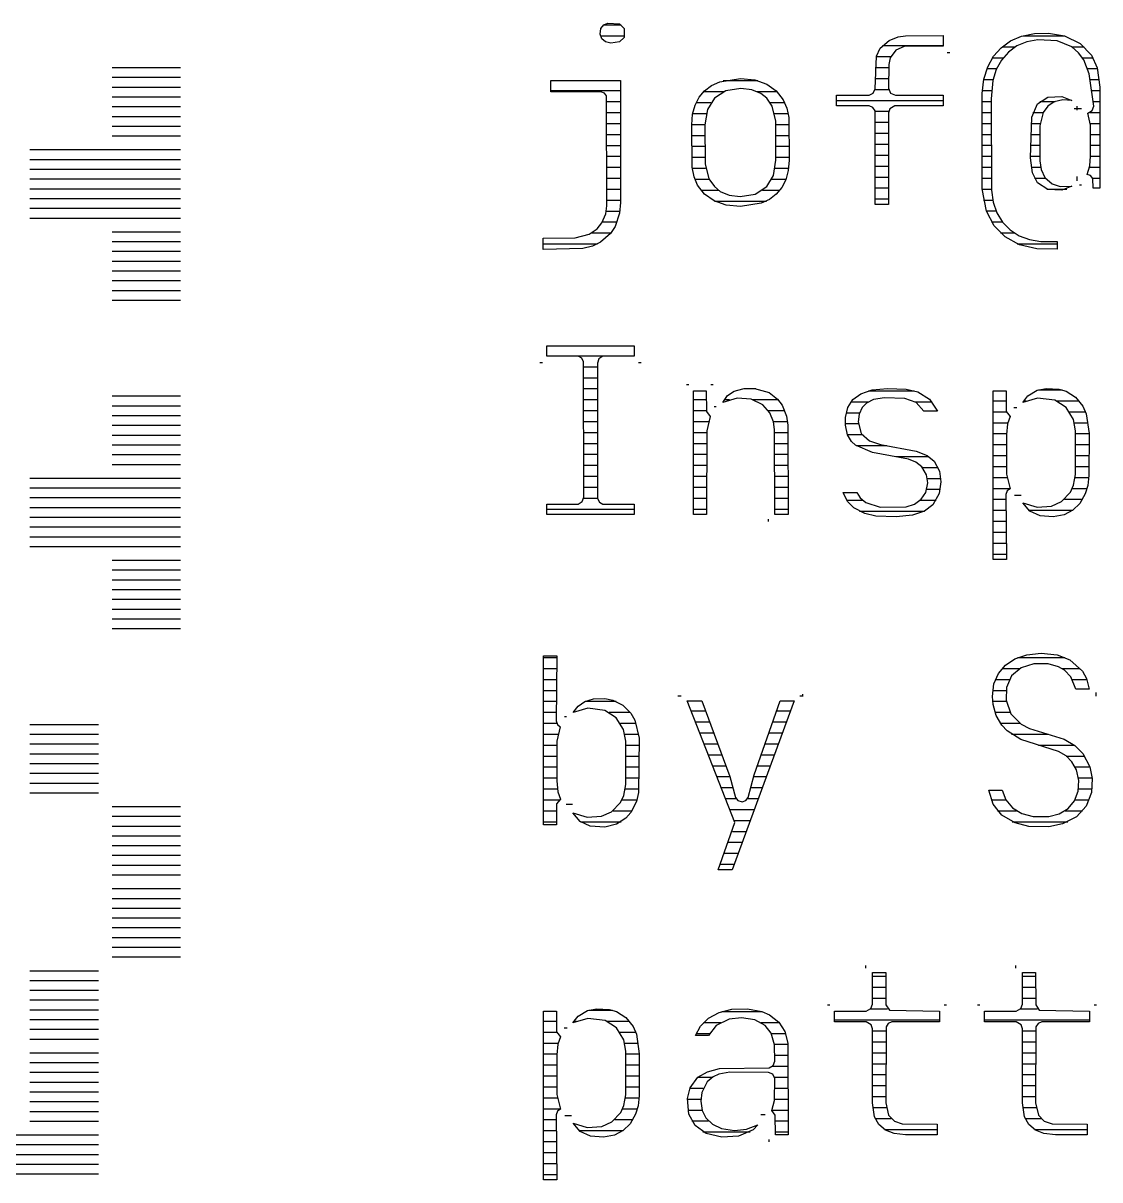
# Model space of a CAD drawing. Extents: x 7 to 280, y 7 to 360.
# Drawn here: x 110.59 to 122.4, y 172.12 to 184.8 of the extents above; entities that cross this region are included whole.
import ezdxf

# ---------------------------------------------------------------- set-up
doc = ezdxf.new("R2010")
doc.units = 0
doc.layers.add('SCORE', color=5, linetype='CONTINUOUS')

msp = doc.modelspace()

# ---------------------------------------------------------------- linework, layer by layer
at = {"layer": 'SCORE'}
for p, q in [((116.9265, 184.7427), (116.9582, 184.7821)), ((116.9579, 184.7818), (117.1482, 184.7818)), ((116.9582, 184.7821), (117.0031, 184.8017)), ((117.0031, 184.8017), (117.128, 184.7934)), ((117.128, 184.7934), (117.1795, 184.7427)), ((116.9185, 184.6791), (116.9265, 184.7427)), ((116.9356, 184.6293), (116.9185, 184.6791)), ((116.9214, 184.6618), (117.1847, 184.6618)), ((116.9776, 184.5966), (116.9356, 184.6293)), ((117.1797, 184.6459), (117.1285, 184.5966)), ((117.1795, 184.7427), (117.1797, 184.6459)), ((120.0854, 184.613), (120.1848, 184.6514)), ((120.1848, 184.6514), (120.266, 184.6634)), ((120.266, 184.6634), (120.6775, 184.665)), ((120.6775, 184.665), (120.6775, 184.5509)), ((121.4169, 184.6062), (121.5385, 184.6582)), ((121.5385, 184.6582), (121.6793, 184.6868)), ((121.5547, 184.6627), (122.0097, 184.6627)), ((121.6793, 184.6868), (121.8333, 184.6912)), ((121.8333, 184.6912), (122.0078, 184.6633)), ((122.0078, 184.6633), (122.1814, 184.5793)), ((117.0345, 184.5839), (116.9776, 184.5966)), ((117.1285, 184.5966), (117.0345, 184.5839)), ((119.9491, 184.441), (119.9898, 184.5267)), ((119.9898, 184.5267), (120.0854, 184.613)), ((120.013, 184.555), (120.6775, 184.555)), ((120.1615, 184.505), (120.0977, 184.4217)), ((120.2499, 184.5443), (120.1615, 184.505)), ((120.6775, 184.5509), (120.2499, 184.5443)), ((121.2313, 184.4383), (121.3143, 184.5324)), ((121.3143, 184.5324), (121.4169, 184.6062)), ((121.3266, 184.5427), (121.4732, 184.5427)), ((121.4875, 184.5516), (121.3942, 184.4841)), ((121.5958, 184.5966), (121.4875, 184.5516)), ((121.7168, 184.6189), (121.5958, 184.5966)), ((121.9288, 184.6071), (121.7168, 184.6189)), ((122.089, 184.5403), (121.9288, 184.6071)), ((122.0854, 184.5427), (122.2257, 184.5427)), ((122.1633, 184.4778), (122.089, 184.5403)), ((122.1814, 184.5793), (122.3049, 184.4488)), ((119.9345, 184.0806), (119.9491, 184.441)), ((119.9478, 184.435), (120.1036, 184.435)), ((120.0977, 184.4217), (120.0815, 184.348)), ((120.7243, 184.48), (120.7525, 184.48)), ((121.1671, 184.3225), (121.2313, 184.4383)), ((121.2211, 184.4227), (121.3383, 184.4227)), ((121.3181, 184.3961), (121.2617, 184.2917)), ((121.3942, 184.4841), (121.3181, 184.3961)), ((122.2216, 184.4), (122.1633, 184.4778)), ((122.2071, 184.4227), (122.3205, 184.4227)), ((122.2803, 184.2473), (122.2216, 184.4)), ((122.3049, 184.4488), (122.3682, 184.3112)), ((111.565, 184.315), (112.315, 184.315)), ((119.9349, 184.315), (120.0808, 184.315)), ((120.0815, 184.348), (120.0808, 184.0879)), ((121.1245, 184.1866), (121.1671, 184.3225)), ((121.1594, 184.3027), (121.2666, 184.3027)), ((121.2617, 184.2917), (121.2252, 184.1732)), ((122.2652, 184.3027), (122.3705, 184.3027)), ((122.3308, 183.89), (122.2803, 184.2473)), ((122.3682, 184.3112), (122.3972, 184.0993)), ((111.565, 184.2079), (112.315, 184.2079)), ((116.376, 184.0495), (116.376, 184.1718)), ((116.376, 184.1718), (117.1397, 184.1718)), ((117.1397, 184.1718), (117.1397, 182.8338)), ((118.0634, 184.0599), (118.1385, 184.1171)), ((118.1385, 184.1171), (118.2292, 184.16)), ((118.2292, 184.16), (118.4558, 184.1954)), ((118.2658, 184.1715), (118.6463, 184.1715)), ((118.4558, 184.1954), (118.6143, 184.1795)), ((118.6143, 184.1795), (118.7447, 184.1332)), ((118.7447, 184.1332), (118.8482, 184.0599)), ((119.9349, 184.195), (120.0808, 184.195)), ((121.1047, 184.0298), (121.1245, 184.1866)), ((121.1238, 184.1827), (121.2274, 184.1827)), ((121.2252, 184.1732), (121.2054, 183.9729)), ((122.2906, 184.1827), (122.393, 184.1827)), ((111.565, 184.1007), (112.315, 184.1007)), ((111.565, 183.9936), (112.315, 183.9936)), ((116.376, 184.0618), (117.1397, 184.0618)), ((116.9261, 184.0492), (116.376, 184.0495)), ((116.9663, 184.0325), (116.9261, 184.0492)), ((116.9881, 184.0032), (116.9663, 184.0325)), ((116.9924, 182.7973), (116.9881, 184.0032)), ((117.9582, 183.9025), (118.0033, 183.9884)), ((118.0033, 183.9884), (118.0634, 184.0599)), ((118.0552, 184.0515), (118.2784, 184.0515)), ((118.2961, 184.0588), (118.1699, 183.9781)), ((118.4584, 184.0851), (118.2961, 184.0588)), ((118.5798, 184.0704), (118.4584, 184.0851)), ((118.678, 184.0297), (118.5798, 184.0704)), ((118.6349, 184.0515), (118.8564, 184.0515)), ((118.7434, 183.9777), (118.678, 184.0297)), ((118.8482, 184.0599), (118.9251, 183.9612)), ((119.508, 184.0129), (119.8672, 184.0133)), ((119.508, 183.8947), (119.508, 184.0129)), ((119.8672, 184.0133), (119.9129, 184.0349)), ((119.9129, 184.0349), (119.9345, 184.0806)), ((119.9337, 184.075), (120.0819, 184.075)), ((120.0808, 184.0879), (120.1027, 184.0349)), ((120.1027, 184.0349), (120.1558, 184.0129)), ((120.1558, 184.0129), (120.6775, 184.0129)), ((120.6775, 184.0129), (120.6775, 183.8947)), ((121.1048, 182.9864), (121.1047, 184.0298)), ((121.1071, 184.0627), (121.2095, 184.0627)), ((121.7144, 183.9169), (121.8276, 183.9892)), ((121.8276, 183.9892), (121.9794, 183.9985)), ((121.9794, 183.9985), (122.0903, 183.9539)), ((122.2997, 184.0627), (122.3972, 184.0627)), ((122.3972, 184.0993), (122.3972, 182.9931)), ((111.565, 183.8864), (112.315, 183.8864)), ((116.9938, 183.9418), (117.1397, 183.9418)), ((117.9306, 183.8026), (117.9582, 183.9025)), ((117.9708, 183.9315), (118.1321, 183.9315)), ((118.1699, 183.9781), (118.0935, 183.8548)), ((118.8036, 183.8908), (118.7434, 183.9777)), ((118.7802, 183.9315), (118.9407, 183.9315)), ((118.8431, 183.7279), (118.8036, 183.8908)), ((118.9251, 183.9612), (118.9645, 183.871)), ((118.9645, 183.871), (118.9861, 183.7668)), ((119.508, 183.955), (120.6775, 183.955)), ((119.8672, 183.8944), (119.508, 183.8947)), ((119.9074, 183.8777), (119.8672, 183.8944)), ((119.9316, 183.8415), (119.9074, 183.8777)), ((120.0934, 183.8614), (120.0808, 183.8197)), ((120.1484, 183.8944), (120.0934, 183.8614)), ((120.6775, 183.8947), (120.1484, 183.8944)), ((121.1034, 183.9427), (121.2054, 183.9427)), ((121.2054, 183.9729), (121.2081, 182.97)), ((121.6494, 183.7725), (121.7144, 183.9169)), ((121.7405, 183.9427), (121.9065, 183.9427)), ((121.8251, 183.8919), (121.7748, 183.8222)), ((121.8975, 183.9391), (121.8251, 183.8919)), ((121.9901, 183.9603), (121.8975, 183.9391)), ((122.0903, 183.9539), (121.9901, 183.9603)), ((122.115, 183.8677), (122.1962, 183.8677)), ((122.1487, 183.8472), (122.1487, 183.8921)), ((122.3135, 183.8428), (122.3308, 183.89)), ((122.3223, 183.9427), (122.3972, 183.9427)), ((111.565, 183.7793), (112.315, 183.7793)), ((116.9938, 183.8218), (117.1397, 183.8218)), ((117.9212, 183.6859), (117.9306, 183.8026)), ((117.9325, 183.8115), (118.0806, 183.8115)), ((118.0935, 183.8548), (118.0671, 183.6868)), ((118.831, 183.8115), (118.9792, 183.8115)), ((118.9861, 183.7668), (118.9903, 183.301)), ((119.9349, 182.815), (119.9316, 183.8415)), ((119.9333, 183.835), (120.0824, 183.835)), ((120.0808, 183.8197), (120.0808, 182.815)), ((121.1034, 183.8227), (121.2054, 183.8227)), ((121.6376, 183.3246), (121.6494, 183.7725)), ((121.6632, 183.8227), (121.775, 183.8227)), ((121.7748, 183.8222), (121.7405, 183.6755)), ((122.2638, 183.8161), (122.3135, 183.8428)), ((122.2941, 183.6818), (122.2638, 183.8161)), ((122.2872, 183.8227), (122.3972, 183.8227)), ((111.565, 183.6721), (112.315, 183.6721)), ((116.9938, 183.7018), (117.1397, 183.7018)), ((117.9254, 183.2219), (117.9212, 183.6859)), ((117.9213, 183.6915), (118.0672, 183.6915)), ((118.0671, 183.6868), (118.0684, 183.2591)), ((118.8445, 183.3), (118.8431, 183.7279)), ((118.8443, 183.6915), (118.9902, 183.6915)), ((119.9349, 183.715), (120.0808, 183.715)), ((121.1034, 183.7027), (121.2054, 183.7027)), ((121.6401, 183.7027), (121.7427, 183.7027)), ((121.7405, 183.6755), (121.7405, 183.2913)), ((122.2923, 183.7027), (122.3972, 183.7027)), ((122.2951, 183.3427), (122.2941, 183.6818)), ((111.565, 183.565), (112.315, 183.565)), ((116.9938, 183.5818), (117.1397, 183.5818)), ((117.9212, 183.5715), (118.0671, 183.5715)), ((118.8445, 183.5715), (118.9903, 183.5715)), ((119.9349, 183.595), (120.0808, 183.595)), ((121.1034, 183.5827), (121.2054, 183.5827)), ((121.6376, 183.5827), (121.7397, 183.5827)), ((122.2951, 183.5827), (122.3972, 183.5827)), ((110.665, 183.415), (112.315, 183.415)), ((116.9938, 183.4618), (117.1397, 183.4618)), ((117.9212, 183.4515), (118.0671, 183.4515)), ((118.8445, 183.4515), (118.9903, 183.4515)), ((119.9349, 183.475), (120.0808, 183.475)), ((119.9349, 183.355), (120.0808, 183.355)), ((121.1034, 183.4627), (121.2054, 183.4627)), ((121.6376, 183.4627), (121.7397, 183.4627)), ((122.2951, 183.4627), (122.3972, 183.4627)), ((110.665, 183.3079), (112.315, 183.3079)), ((116.9938, 183.3418), (117.1397, 183.3418)), ((117.9212, 183.3315), (118.0671, 183.3315)), ((118.0684, 183.2591), (118.1087, 183.0962)), ((118.8185, 183.1329), (118.8445, 183.3)), ((118.8445, 183.3315), (118.9903, 183.3315)), ((118.9903, 183.301), (118.9809, 183.1854)), ((119.9349, 183.235), (120.0808, 183.235)), ((121.1034, 183.3427), (121.2054, 183.3427)), ((121.6376, 183.3427), (121.7397, 183.3427)), ((121.6582, 183.1596), (121.6376, 183.3246)), ((121.7405, 183.2913), (121.7544, 183.1979)), ((122.2582, 183.1435), (122.2867, 183.236)), ((122.2867, 183.236), (122.2951, 183.3427)), ((122.2951, 183.3427), (122.3972, 183.3427)), ((110.665, 183.2007), (112.315, 183.2007)), ((116.9938, 183.2218), (117.1397, 183.2218)), ((116.9938, 183.1018), (117.1397, 183.1018)), ((117.9471, 183.1173), (117.9254, 183.2219)), ((117.9269, 183.2115), (118.0736, 183.2115)), ((117.9865, 183.0264), (117.9471, 183.1173)), ((118.7435, 183.0097), (118.8185, 183.1329)), ((118.838, 183.2115), (118.9846, 183.2115)), ((118.9809, 183.1854), (118.9533, 183.0856)), ((119.9349, 183.115), (120.0808, 183.115)), ((121.1034, 183.2227), (121.2054, 183.2227)), ((121.1034, 183.1027), (121.2054, 183.1027)), ((121.6449, 183.2227), (121.7486, 183.2227)), ((121.7144, 183.0508), (121.6582, 183.1596)), ((121.6806, 183.1027), (121.7997, 183.1027)), ((121.7544, 183.1979), (121.7942, 183.1098)), ((121.7942, 183.1098), (121.8723, 183.0399)), ((122.1487, 183.0748), (122.1487, 183.1213)), ((122.2937, 183.1318), (122.2582, 183.1435)), ((122.284, 183.2227), (122.3972, 183.2227)), ((122.3214, 183.0996), (122.2937, 183.1318)), ((122.3198, 183.1027), (122.3972, 183.1027)), ((122.324, 182.9931), (122.3214, 183.0996)), ((110.665, 183.0936), (112.315, 183.0936)), ((110.665, 182.9864), (112.315, 182.9864)), ((116.9938, 182.9818), (117.1397, 182.9818)), ((117.9562, 183.0915), (118.1113, 183.0915)), ((118.0635, 182.9271), (117.9865, 183.0264)), ((118.0234, 182.9715), (118.2145, 182.9715)), ((118.1087, 183.0962), (118.1698, 183.0092)), ((118.1698, 183.0092), (118.2352, 182.9575)), ((118.6171, 182.9281), (118.7435, 183.0097)), ((118.6987, 182.9715), (118.8881, 182.9715)), ((118.8008, 183.0915), (118.9553, 183.0915)), ((118.9081, 182.9989), (118.848, 182.927)), ((118.9533, 183.0856), (118.9081, 182.9989)), ((119.9349, 182.995), (120.0808, 182.995)), ((121.1528, 182.74), (121.1048, 182.9864)), ((121.1051, 182.9827), (121.2074, 182.9827)), ((121.8276, 182.9785), (121.7144, 183.0508)), ((121.8156, 182.9827), (122.0339, 182.9827)), ((121.9793, 182.9692), (121.8276, 182.9785)), ((121.8723, 183.0399), (121.9613, 183.0105)), ((121.9613, 183.0105), (122.0897, 183.0137)), ((122.0897, 183.0137), (121.9793, 182.9692)), ((122.1735, 183.0277), (122.1963, 183.0277)), ((122.3972, 182.9931), (122.324, 182.9931)), ((110.665, 182.8793), (112.315, 182.8793)), ((116.9938, 182.8618), (117.1397, 182.8618)), ((118.1672, 182.8537), (118.0635, 182.9271)), ((118.2978, 182.8074), (118.1672, 182.8537)), ((118.1718, 182.8515), (118.7401, 182.8515)), ((118.2352, 182.9575), (118.3329, 182.9166)), ((118.3329, 182.9166), (118.453, 182.9018)), ((118.453, 182.9018), (118.6171, 182.9281)), ((118.7732, 182.8697), (118.6828, 182.8268)), ((118.848, 182.927), (118.7732, 182.8697)), ((119.9349, 182.875), (120.0808, 182.875)), ((121.1196, 182.8627), (121.2235, 182.8627)), ((121.2081, 182.97), (121.2282, 182.84)), ((110.665, 182.7721), (112.315, 182.7721)), ((116.9786, 182.7115), (116.9924, 182.7973)), ((116.9852, 182.7418), (117.1334, 182.7418)), ((117.1397, 182.8338), (117.1304, 182.717)), ((118.4558, 182.7915), (118.2978, 182.8074)), ((118.6828, 182.8268), (118.4558, 182.7915)), ((120.0808, 182.815), (119.9349, 182.815)), ((121.1519, 182.7427), (121.2608, 182.7427)), ((121.2381, 182.5804), (121.1528, 182.74)), ((121.2282, 182.84), (121.269, 182.7231)), ((121.269, 182.7231), (121.331, 182.6208)), ((110.665, 182.665), (112.315, 182.665)), ((116.8839, 182.5474), (116.9369, 182.6128)), ((116.9369, 182.6128), (116.9786, 182.7115)), ((116.9419, 182.6218), (117.1049, 182.6218)), ((117.1304, 182.717), (117.0837, 182.5731)), ((121.21, 182.6227), (121.3296, 182.6227)), ((121.331, 182.6208), (121.4132, 182.5356)), ((111.565, 182.515), (112.315, 182.515)), ((116.643, 182.4478), (116.7973, 182.4874)), ((116.7973, 182.4874), (116.8839, 182.5474)), ((116.8241, 182.5018), (117.037, 182.5018)), ((117.0312, 182.4941), (116.9216, 182.3996)), ((117.0837, 182.5731), (117.0312, 182.4941)), ((121.3588, 182.458), (121.2381, 182.5804)), ((121.3067, 182.5027), (121.4576, 182.5027)), ((121.4132, 182.5356), (121.5118, 182.4714)), ((121.5118, 182.4714), (121.6241, 182.4295)), ((111.565, 182.4079), (112.315, 182.4079)), ((116.2938, 182.4461), (116.643, 182.4478)), ((116.2938, 182.3218), (116.2938, 182.4461)), ((116.2938, 182.3818), (116.8888, 182.3818)), ((116.832, 182.357), (116.7274, 182.3309)), ((116.9216, 182.3996), (116.832, 182.357)), ((121.5151, 182.3723), (121.3588, 182.458)), ((121.4904, 182.3827), (121.9287, 182.3827)), ((121.7043, 182.3283), (121.5151, 182.3723)), ((121.6241, 182.4295), (121.7483, 182.4093)), ((121.7483, 182.4093), (121.9287, 182.4069)), ((121.9287, 182.4069), (121.9287, 182.3227)), ((111.565, 182.3007), (112.315, 182.3007)), ((116.7274, 182.3309), (116.2938, 182.3218)), ((121.9287, 182.3227), (121.7043, 182.3283)), ((111.565, 182.1936), (112.315, 182.1936)), ((111.565, 182.0864), (112.315, 182.0864)), ((111.565, 181.9793), (112.315, 181.9793)), ((111.565, 181.8721), (112.315, 181.8721)), ((111.565, 181.765), (112.315, 181.765)), ((116.3321, 181.1509), (116.3321, 181.265)), ((116.3321, 181.265), (117.2917, 181.265)), ((117.2917, 181.265), (117.2917, 181.1509)), ((116.2571, 181.08), (116.2853, 181.08)), ((116.3321, 181.155), (117.2917, 181.155)), ((116.6767, 181.1495), (116.3321, 181.1509)), ((116.7151, 181.1289), (116.6767, 181.1495)), ((116.7356, 181.0905), (116.7151, 181.1289)), ((116.7371, 179.6041), (116.7356, 181.0905)), ((116.9038, 181.1235), (116.8868, 181.0759)), ((116.8868, 181.0759), (116.8882, 179.5895)), ((116.9471, 181.1495), (116.9038, 181.1235)), ((117.2917, 181.1509), (116.9471, 181.1495)), ((117.3386, 181.08), (117.3667, 181.08)), ((116.7371, 181.035), (116.8868, 181.035)), ((116.7371, 180.915), (116.8868, 180.915)), ((117.8645, 180.84), (117.8889, 180.84)), ((118.1319, 180.84), (118.1563, 180.84)), ((111.565, 180.715), (112.315, 180.715)), ((116.7371, 180.795), (116.8868, 180.795)), ((117.9395, 180.7718), (118.0813, 180.7718)), ((117.9395, 179.415), (117.9395, 180.7718)), ((118.0813, 180.7718), (118.0827, 180.5445)), ((118.2615, 180.6436), (118.3154, 180.7185)), ((118.4182, 180.6909), (118.2615, 180.6436)), ((118.3154, 180.7185), (118.3873, 180.7665)), ((118.3873, 180.7665), (118.482, 180.7937)), ((118.5716, 180.68), (118.4182, 180.6909)), ((118.482, 180.7937), (118.6083, 180.7972)), ((118.4937, 180.795), (118.6252, 180.795)), ((118.6083, 180.7972), (118.77, 180.7518)), ((118.77, 180.7518), (118.8636, 180.6793)), ((119.6878, 180.6751), (119.7748, 180.7394)), ((119.7748, 180.7394), (119.9001, 180.7808)), ((119.8608, 180.7714), (120.3623, 180.7714)), ((119.9001, 180.7808), (120.0686, 180.7954)), ((120.0348, 180.6951), (119.9131, 180.6745)), ((120.2592, 180.6887), (120.0348, 180.6951)), ((120.0686, 180.7954), (120.2736, 180.7893)), ((120.3819, 180.6421), (120.2592, 180.6887)), ((120.2736, 180.7893), (120.4017, 180.7584)), ((120.4017, 180.7584), (120.53, 180.6802)), ((121.2272, 178.9218), (121.2272, 180.7718)), ((121.2272, 180.7718), (121.369, 180.7718)), ((121.369, 180.7718), (121.3704, 180.5445)), ((121.5508, 180.6421), (121.6065, 180.7165)), ((121.7148, 180.6914), (121.5508, 180.6421)), ((121.6065, 180.7165), (121.7104, 180.7776)), ((121.7104, 180.7776), (121.8136, 180.7978)), ((121.9024, 180.6683), (121.7148, 180.6914)), ((121.7248, 180.7818), (121.9855, 180.7818)), ((121.8136, 180.7978), (121.9477, 180.7909)), ((121.9477, 180.7909), (122.029, 180.7669)), ((122.029, 180.7669), (122.1312, 180.7017)), ((122.1312, 180.7017), (122.2112, 180.6014)), ((111.565, 180.6079), (112.315, 180.6079)), ((116.7371, 180.675), (116.8868, 180.675)), ((117.9395, 180.675), (118.0813, 180.675)), ((118.1681, 180.6), (118.1886, 180.6)), ((118.2788, 180.675), (118.3346, 180.675)), ((118.7009, 180.6176), (118.5716, 180.68)), ((118.5888, 180.675), (118.8672, 180.675)), ((118.7783, 180.5294), (118.7009, 180.6176)), ((118.8636, 180.6793), (118.9126, 180.6138)), ((118.9126, 180.6138), (118.9607, 180.4933)), ((119.6064, 180.479), (119.6325, 180.5901)), ((119.6325, 180.5901), (119.6878, 180.6751)), ((119.6679, 180.6514), (119.8612, 180.6514)), ((119.7919, 180.5892), (119.7565, 180.5146)), ((119.8376, 180.6358), (119.7919, 180.5892)), ((119.9131, 180.6745), (119.8376, 180.6358)), ((120.3664, 180.6514), (120.5574, 180.6514)), ((120.4657, 180.5495), (120.3819, 180.6421)), ((120.53, 180.6802), (120.6151, 180.5495)), ((121.2272, 180.6618), (121.369, 180.6618)), ((121.454, 180.5868), (121.4863, 180.5868)), ((121.5618, 180.6618), (121.5899, 180.6618)), ((122.0274, 180.5886), (121.9024, 180.6683)), ((121.9181, 180.6618), (122.1688, 180.6618)), ((122.1068, 180.4581), (122.0274, 180.5886)), ((122.2112, 180.6014), (122.2477, 180.5181)), ((111.565, 180.5007), (112.315, 180.5007)), ((116.7371, 180.555), (116.8868, 180.555)), ((116.7371, 180.435), (116.8868, 180.435)), ((117.9395, 180.555), (118.0815, 180.555)), ((117.9395, 180.435), (118.1039, 180.435)), ((118.0827, 180.5445), (118.1241, 180.4915)), ((118.1241, 180.4915), (118.0867, 180.3315)), ((118.7611, 180.555), (118.9407, 180.555)), ((118.8175, 180.4326), (118.7783, 180.5294)), ((118.8168, 180.435), (118.9712, 180.435)), ((118.9607, 180.4933), (118.9755, 180.3956)), ((119.6061, 180.3933), (119.6064, 180.479)), ((119.6146, 180.5314), (119.762, 180.5314)), ((119.7565, 180.5146), (119.7463, 180.431)), ((120.6151, 180.5495), (120.4657, 180.5495)), ((121.2272, 180.5418), (121.3711, 180.5418)), ((121.3704, 180.5445), (121.4133, 180.4908)), ((121.4133, 180.4908), (121.386, 180.4111)), ((122.0652, 180.5418), (122.2386, 180.5418)), ((122.1308, 180.3317), (122.1068, 180.4581)), ((122.2477, 180.5181), (122.278, 180.3051)), ((111.565, 180.3936), (112.315, 180.3936)), ((116.7371, 180.315), (116.8868, 180.315)), ((117.9395, 180.315), (118.0862, 180.315)), ((118.0867, 180.3315), (118.0854, 179.415)), ((118.8303, 180.3485), (118.8175, 180.4326)), ((118.8316, 179.415), (118.8303, 180.3485)), ((118.8314, 180.315), (118.9775, 180.315)), ((118.9755, 180.3956), (118.9775, 179.415)), ((119.6054, 180.4114), (119.7471, 180.4114)), ((119.6281, 180.2895), (119.6061, 180.3933)), ((119.7463, 180.431), (119.7783, 180.305)), ((121.2272, 180.4218), (121.3888, 180.4218)), ((121.386, 180.4111), (121.3731, 180.2933)), ((122.1173, 180.4218), (122.2699, 180.4218)), ((122.1308, 179.8553), (122.1308, 180.3317)), ((111.565, 180.2864), (112.315, 180.2864)), ((116.7371, 180.195), (116.8868, 180.195)), ((117.9395, 180.195), (118.0854, 180.195)), ((118.8316, 180.195), (118.9775, 180.195)), ((119.6275, 180.2914), (119.7871, 180.2914)), ((119.6732, 180.2145), (119.6281, 180.2895)), ((119.718, 180.175), (119.6732, 180.2145)), ((119.7783, 180.305), (119.8692, 180.2228)), ((119.8692, 180.2228), (119.991, 180.1827)), ((119.991, 180.1827), (120.3833, 180.1115)), ((121.2272, 180.3018), (121.3734, 180.3018)), ((121.2272, 180.1818), (121.3731, 180.1818)), ((121.3731, 180.2933), (121.3744, 179.8561)), ((122.1318, 180.3018), (122.278, 180.3018)), ((122.1321, 180.1818), (122.278, 180.1818)), ((122.278, 180.3051), (122.2771, 179.8431)), ((111.565, 180.1793), (112.315, 180.1793)), ((111.565, 180.0721), (112.315, 180.0721)), ((116.7371, 180.075), (116.8868, 180.075)), ((117.9395, 180.075), (118.0854, 180.075)), ((118.8316, 180.075), (118.9775, 180.075)), ((119.9047, 180.0954), (119.718, 180.175)), ((119.7235, 180.1714), (120.0594, 180.1714)), ((120.299, 180.0237), (119.9047, 180.0954)), ((120.3833, 180.1115), (120.5022, 180.0616)), ((120.5022, 180.0616), (120.5796, 180.0006)), ((121.2272, 180.0618), (121.3731, 180.0618)), ((122.1321, 180.0618), (122.278, 180.0618)), ((111.565, 179.965), (112.315, 179.965)), ((116.7371, 179.955), (116.8868, 179.955)), ((117.9395, 179.955), (118.0854, 179.955)), ((118.8316, 179.955), (118.9775, 179.955)), ((120.1588, 180.0514), (120.5181, 180.0514)), ((120.3797, 179.9895), (120.299, 180.0237)), ((120.4456, 179.9382), (120.3797, 179.9895)), ((120.497, 179.851), (120.4456, 179.9382)), ((120.4514, 179.9314), (120.6229, 179.9314)), ((120.5796, 180.0006), (120.6378, 179.8898)), ((121.2272, 179.9418), (121.3731, 179.9418)), ((122.1321, 179.9418), (122.278, 179.9418)), ((110.665, 179.815), (112.315, 179.815)), ((116.7371, 179.835), (116.8868, 179.835)), ((117.9395, 179.835), (118.0854, 179.835)), ((118.8316, 179.835), (118.9775, 179.835)), ((120.5101, 179.7608), (120.497, 179.851)), ((120.5064, 179.8114), (120.6504, 179.8114)), ((120.6378, 179.8898), (120.6519, 179.7722)), ((121.2272, 179.8218), (121.3779, 179.8218)), ((121.3744, 179.8561), (121.4127, 179.6974)), ((122.1091, 179.7362), (122.1308, 179.8553)), ((122.1275, 179.8218), (122.2756, 179.8218)), ((122.2771, 179.8431), (122.2641, 179.7348)), ((110.665, 179.7079), (112.315, 179.7079)), ((116.7371, 179.715), (116.8868, 179.715)), ((117.9395, 179.715), (118.0854, 179.715)), ((118.8316, 179.715), (118.9775, 179.715)), ((120.4881, 179.655), (120.5101, 179.7608)), ((120.5007, 179.6914), (120.6453, 179.6914)), ((120.6519, 179.7722), (120.6352, 179.6455)), ((121.2272, 179.7018), (121.4106, 179.7018)), ((121.3816, 179.6745), (121.3654, 179.6334)), ((121.4127, 179.6974), (121.3816, 179.6745)), ((122.074, 179.6588), (122.1091, 179.7362)), ((122.0961, 179.7018), (122.2564, 179.7018)), ((122.2641, 179.7348), (122.2362, 179.6409)), ((110.665, 179.6007), (112.315, 179.6007)), ((116.6767, 179.5305), (116.72, 179.5565)), ((116.72, 179.5565), (116.7371, 179.6041)), ((116.7364, 179.595), (116.8874, 179.595)), ((116.8882, 179.5895), (116.9087, 179.5511)), ((116.9087, 179.5511), (116.9471, 179.5305)), ((117.9395, 179.595), (118.0854, 179.595)), ((118.8316, 179.595), (118.9775, 179.595)), ((119.5811, 179.6554), (119.732, 179.6554)), ((119.6312, 179.5569), (119.5811, 179.6554)), ((119.6209, 179.5714), (119.7951, 179.5714)), ((119.6996, 179.4893), (119.6312, 179.5569)), ((119.732, 179.6554), (119.7691, 179.597)), ((119.7691, 179.597), (119.8293, 179.5458)), ((120.3654, 179.5302), (120.4391, 179.5832)), ((120.4265, 179.5714), (120.6028, 179.5714)), ((120.4391, 179.5832), (120.4881, 179.655)), ((120.6352, 179.6455), (120.5643, 179.5196)), ((121.2272, 179.5818), (121.3662, 179.5818)), ((121.3654, 179.6334), (121.3731, 178.9218)), ((121.4599, 179.6268), (121.5333, 179.6268)), ((121.8663, 179.5076), (121.9766, 179.5563)), ((121.9766, 179.5563), (122.074, 179.6588)), ((122.0094, 179.5818), (122.2074, 179.5818)), ((122.2362, 179.6409), (122.1783, 179.5376)), ((110.665, 179.4936), (112.315, 179.4936)), ((116.3321, 179.5291), (116.6767, 179.5305)), ((116.3321, 179.415), (116.3321, 179.5291)), ((116.3321, 179.475), (117.2917, 179.475)), ((116.9471, 179.5305), (117.2917, 179.5291)), ((117.2917, 179.5291), (117.2917, 179.415)), ((117.9395, 179.475), (118.0854, 179.475)), ((118.8316, 179.475), (118.9775, 179.475)), ((119.8194, 179.4264), (119.6996, 179.4893)), ((119.7612, 179.4514), (120.4737, 179.4514)), ((119.9412, 179.398), (119.8194, 179.4264)), ((119.8293, 179.5458), (119.9887, 179.494)), ((119.9887, 179.494), (120.273, 179.5003)), ((120.273, 179.5003), (120.3654, 179.5302)), ((120.4728, 179.4509), (120.3411, 179.407)), ((120.5643, 179.5196), (120.4728, 179.4509)), ((121.2272, 179.4618), (121.3689, 179.4618)), ((121.6307, 179.452), (121.552, 179.544)), ((121.552, 179.544), (121.7084, 179.496)), ((121.6188, 179.4618), (122.1019, 179.4618)), ((121.7434, 179.4), (121.6307, 179.452)), ((121.7084, 179.496), (121.8663, 179.5076)), ((122.1011, 179.4612), (122.0046, 179.4108)), ((122.1783, 179.5376), (122.1011, 179.4612)), ((110.665, 179.3864), (112.315, 179.3864)), ((117.2917, 179.415), (116.3321, 179.415)), ((118.0854, 179.415), (117.9395, 179.415)), ((118.7645, 179.34), (118.7645, 179.3629)), ((118.9775, 179.415), (118.8316, 179.415)), ((120.1638, 179.3914), (119.9412, 179.398)), ((120.3411, 179.407), (120.1638, 179.3914)), ((121.2272, 179.3418), (121.3716, 179.3418)), ((121.8868, 179.3886), (121.7434, 179.4)), ((122.0046, 179.4108), (121.8868, 179.3886)), ((110.665, 179.2793), (112.315, 179.2793)), ((110.665, 179.1721), (112.315, 179.1721)), ((121.2272, 179.2218), (121.3731, 179.2218)), ((110.665, 179.065), (112.315, 179.065)), ((121.2272, 179.1018), (121.3731, 179.1018)), ((111.565, 178.915), (112.315, 178.915)), ((121.2272, 178.9818), (121.3731, 178.9818)), ((121.3731, 178.9218), (121.2272, 178.9218)), ((111.565, 178.8079), (112.315, 178.8079)), ((111.565, 178.7007), (112.315, 178.7007)), ((111.565, 178.5936), (112.315, 178.5936)), ((111.565, 178.4864), (112.315, 178.4864)), ((111.565, 178.3793), (112.315, 178.3793)), ((111.565, 178.2721), (112.315, 178.2721)), ((111.565, 178.165), (112.315, 178.165)), ((116.2957, 176.015), (116.2957, 177.865)), ((116.2957, 177.865), (116.4416, 177.865)), ((116.2957, 177.8477), (116.4416, 177.8477)), ((116.4416, 177.865), (116.4339, 177.1534)), ((121.3606, 177.7634), (121.4649, 177.8338)), ((121.4649, 177.8338), (121.5957, 177.8788)), ((121.4949, 177.8476), (122.0123, 177.8476)), ((121.6733, 177.7774), (121.5346, 177.7357)), ((121.5957, 177.8788), (121.7529, 177.8943)), ((121.8285, 177.7771), (121.6733, 177.7774)), ((121.7529, 177.8943), (121.9274, 177.8754)), ((121.945, 177.745), (121.8285, 177.7771)), ((121.9274, 177.8754), (122.0675, 177.8209)), ((122.0675, 177.8209), (122.2058, 177.697)), ((116.2957, 177.7277), (116.4416, 177.7277)), ((121.2362, 177.5579), (121.2839, 177.671)), ((121.2839, 177.671), (121.3606, 177.7634)), ((121.3257, 177.7276), (121.5204, 177.7276)), ((121.4285, 177.6467), (121.3727, 177.5186)), ((121.5346, 177.7357), (121.4285, 177.6467)), ((122.0087, 177.708), (121.945, 177.745)), ((121.9789, 177.7276), (122.1811, 177.7276)), ((122.0783, 177.6373), (122.0087, 177.708)), ((122.2058, 177.697), (122.2496, 177.6187)), ((116.2957, 177.6077), (116.4416, 177.6077)), ((121.2198, 177.4222), (121.2362, 177.5579)), ((121.2526, 177.6076), (121.4038, 177.6076)), ((122.1343, 177.4999), (122.0783, 177.6373)), ((122.097, 177.6076), (122.2536, 177.6076)), ((122.2496, 177.6187), (122.2807, 177.4999)), ((116.2957, 177.4877), (116.4411, 177.4877)), ((116.7498, 177.3658), (116.8441, 177.3936)), ((116.8441, 177.3936), (116.9689, 177.3971)), ((116.9689, 177.3971), (117.0565, 177.3807)), ((117.7686, 177.4268), (117.8062, 177.4268)), ((119.1082, 177.4268), (119.1435, 177.4268)), ((119.1407, 177.4192), (119.1407, 177.4468)), ((121.2265, 177.3316), (121.2198, 177.4222)), ((121.2235, 177.4876), (121.3683, 177.4876)), ((121.3727, 177.5186), (121.3699, 177.3798)), ((122.2807, 177.4999), (122.1343, 177.4999)), ((122.3582, 177.4249), (122.3582, 177.4654)), ((116.2957, 177.3677), (116.4383, 177.3677)), ((116.6206, 177.2438), (116.6752, 177.3158)), ((116.7813, 177.2914), (116.6206, 177.2438)), ((116.6752, 177.3158), (116.7498, 177.3658)), ((116.7544, 177.3677), (117.0929, 177.3677)), ((116.9692, 177.2682), (116.7813, 177.2914)), ((117.0948, 177.1883), (116.9692, 177.2682)), ((117.0565, 177.3807), (117.1664, 177.3269)), ((117.1664, 177.3269), (117.2556, 177.2368)), ((118.3952, 176.0398), (117.8709, 177.3718)), ((117.8709, 177.3718), (118.0342, 177.3718)), ((118.0342, 177.3718), (118.3394, 176.5447)), ((119.0434, 177.3718), (118.365, 175.5218)), ((118.6072, 176.56), (118.8899, 177.3718)), ((118.8899, 177.3718), (119.0434, 177.3718)), ((121.2224, 177.3676), (121.372, 177.3676)), ((121.2606, 177.211), (121.2265, 177.3316)), ((121.3699, 177.3798), (121.4224, 177.2317)), ((116.2957, 177.2477), (116.4356, 177.2477)), ((116.4339, 177.1534), (116.4501, 177.1123)), ((116.5253, 177.2), (116.5478, 177.2)), ((117.0149, 177.2477), (117.2469, 177.2477)), ((117.1749, 177.0579), (117.0948, 177.1883)), ((117.2556, 177.2368), (117.2993, 177.1599)), ((117.2993, 177.1599), (117.3445, 176.9631)), ((117.9144, 177.2618), (118.0748, 177.2618)), ((117.9618, 177.1418), (118.1191, 177.1418)), ((118.8097, 177.1418), (118.9591, 177.1418)), ((118.8515, 177.2618), (119.0031, 177.2618)), ((121.2467, 177.2476), (121.4133, 177.2476)), ((121.3238, 177.1052), (121.2606, 177.211)), ((121.4224, 177.2317), (121.5327, 177.1172)), ((110.665, 177.115), (111.415, 177.115)), ((116.2957, 177.1277), (116.4407, 177.1277)), ((116.4808, 177.0896), (116.4429, 176.9307)), ((116.4501, 177.1123), (116.4808, 177.0896)), ((117.1422, 177.1277), (117.3116, 177.1277)), ((117.1993, 176.9316), (117.1749, 177.0579)), ((118.0092, 177.0218), (118.1635, 177.0218)), ((118.7679, 177.0218), (118.9151, 177.0218)), ((121.3076, 177.1276), (121.5181, 177.1276)), ((121.3812, 177.0441), (121.3238, 177.1052)), ((121.5311, 176.9497), (121.3812, 177.0441)), ((121.5327, 177.1172), (121.6263, 177.0705)), ((121.6263, 177.0705), (122.0067, 176.9509)), ((110.665, 177.0079), (111.415, 177.0079)), ((110.665, 176.9007), (111.415, 176.9007)), ((116.2957, 177.0077), (116.4537, 177.0077)), ((116.2957, 176.8877), (116.4416, 176.8877)), ((116.4429, 176.9307), (116.4416, 176.4962)), ((117.1888, 177.0077), (117.3398, 177.0077)), ((117.1993, 176.4553), (117.1993, 176.9316)), ((117.2006, 176.8877), (117.3465, 176.8877)), ((117.3445, 176.9631), (117.3387, 176.3674)), ((118.0565, 176.9018), (118.2078, 176.9018)), ((118.7261, 176.9018), (118.8711, 176.9018)), ((121.4278, 177.0076), (121.8344, 177.0076)), ((121.9422, 176.8192), (121.5311, 176.9497)), ((121.7233, 176.8876), (122.1169, 176.8876)), ((122.0067, 176.9509), (122.1226, 176.8836)), ((110.665, 176.7936), (111.415, 176.7936)), ((116.2957, 176.7677), (116.4416, 176.7677)), ((117.2006, 176.7677), (117.3465, 176.7677)), ((118.1039, 176.7818), (118.2521, 176.7818)), ((118.6843, 176.7818), (118.8271, 176.7818)), ((122.0264, 176.7686), (121.9422, 176.8192)), ((122.0892, 176.7045), (122.0264, 176.7686)), ((122.0275, 176.7676), (122.2311, 176.7676)), ((122.1226, 176.8836), (122.2114, 176.7956)), ((122.2114, 176.7956), (122.2877, 176.6503)), ((110.665, 176.6864), (111.415, 176.6864)), ((116.2957, 176.6477), (116.4416, 176.6477)), ((117.2006, 176.6477), (117.3465, 176.6477)), ((118.1513, 176.6618), (118.2964, 176.6618)), ((118.6425, 176.6618), (118.7831, 176.6618)), ((122.1392, 176.6171), (122.0892, 176.7045)), ((122.1252, 176.6476), (122.2884, 176.6476)), ((122.2877, 176.6503), (122.3119, 176.5211)), ((110.665, 176.5793), (111.415, 176.5793)), ((116.2957, 176.5277), (116.4416, 176.5277)), ((117.2006, 176.5277), (117.3465, 176.5277)), ((118.1987, 176.5418), (118.3404, 176.5418)), ((118.3394, 176.5447), (118.4004, 176.3146)), ((118.5423, 176.3146), (118.6072, 176.56)), ((118.6014, 176.5418), (118.7391, 176.5418)), ((122.1663, 176.4995), (122.1392, 176.6171)), ((122.1632, 176.5276), (122.3112, 176.5276)), ((122.3119, 176.5211), (122.3038, 176.3682)), ((110.665, 176.4721), (111.415, 176.4721)), ((116.2957, 176.4077), (116.4483, 176.4077)), ((116.4416, 176.4962), (116.4543, 176.376)), ((117.1773, 176.336), (117.1993, 176.4553)), ((117.1942, 176.4077), (117.343, 176.4077)), ((118.2461, 176.4218), (118.374, 176.4218)), ((118.5687, 176.4218), (118.6951, 176.4218)), ((121.1787, 176.3938), (121.3258, 176.3938)), ((121.227, 176.2395), (121.1787, 176.3938)), ((121.3258, 176.3938), (121.3647, 176.2867)), ((122.1206, 176.2765), (122.1601, 176.3824)), ((122.1601, 176.3824), (122.1663, 176.4995)), ((122.1639, 176.4076), (122.3097, 176.4076)), ((110.665, 176.365), (111.415, 176.365)), ((116.2957, 176.2877), (116.4676, 176.2877)), ((116.4815, 176.2959), (116.4389, 176.2423)), ((116.4543, 176.376), (116.4815, 176.2959)), ((117.0435, 176.1562), (117.1418, 176.2584)), ((117.1418, 176.2584), (117.1773, 176.336)), ((117.1576, 176.2877), (117.321, 176.2877)), ((117.316, 176.2696), (117.2557, 176.1496)), ((117.3387, 176.3674), (117.316, 176.2696)), ((118.2935, 176.3018), (118.4062, 176.3018)), ((118.4004, 176.3146), (118.4263, 176.279)), ((118.4263, 176.279), (118.4751, 176.264)), ((118.4751, 176.264), (118.5165, 176.279)), ((118.5165, 176.279), (118.5423, 176.3146)), ((118.5365, 176.3018), (118.6511, 176.3018)), ((121.2055, 176.2876), (121.3642, 176.2876)), ((121.3647, 176.2867), (121.4386, 176.1988)), ((122.0484, 176.1919), (122.1206, 176.2765)), ((122.1266, 176.2876), (122.2799, 176.2876)), ((122.3038, 176.3682), (122.2455, 176.2193)), ((111.565, 176.215), (112.315, 176.215)), ((116.2957, 176.1677), (116.4375, 176.1677)), ((116.4389, 176.2423), (116.4375, 176.015)), ((116.5454, 176.24), (116.614, 176.24)), ((116.6969, 176.0512), (116.6194, 176.1438)), ((116.6194, 176.1438), (116.7749, 176.096)), ((116.9329, 176.1076), (117.0435, 176.1562)), ((117.0591, 176.1677), (117.2672, 176.1677)), ((117.2557, 176.1496), (117.1985, 176.0856)), ((118.3409, 176.1818), (118.607, 176.1818)), ((121.3239, 176.1188), (121.227, 176.2395)), ((121.2758, 176.1676), (121.4816, 176.1676)), ((121.4386, 176.1988), (121.54, 176.1375)), ((121.54, 176.1375), (121.6666, 176.1051)), ((121.8363, 176.1049), (121.951, 176.1342)), ((121.951, 176.1342), (122.0484, 176.1919)), ((122.0153, 176.1676), (122.2075, 176.1676)), ((122.2455, 176.2193), (122.1391, 176.1029)), ((111.565, 176.1079), (112.315, 176.1079)), ((111.565, 176.0007), (112.315, 176.0007)), ((116.2957, 176.0477), (116.4375, 176.0477)), ((116.4375, 176.015), (116.2957, 176.015)), ((116.8089, 175.9999), (116.6969, 176.0512)), ((116.7023, 176.0477), (117.1476, 176.0477)), ((116.7749, 176.096), (116.9329, 176.1076)), ((116.9689, 175.9898), (116.8089, 175.9999)), ((117.0958, 176.0201), (116.9689, 175.9898)), ((117.1985, 176.0856), (117.0958, 176.0201)), ((118.2123, 175.5218), (118.3952, 176.0398)), ((118.3883, 176.0618), (118.563, 176.0618)), ((121.4685, 176.0342), (121.3239, 176.1188)), ((121.4368, 176.0476), (122.0476, 176.0476)), ((121.6183, 175.9964), (121.4685, 176.0342)), ((121.6666, 176.1051), (121.8363, 176.1049)), ((121.9874, 176.0231), (121.8366, 175.9917)), ((122.1391, 176.1029), (121.9874, 176.0231)), ((111.565, 175.8936), (112.315, 175.8936)), ((118.3693, 175.9418), (118.519, 175.9418)), ((121.8366, 175.9917), (121.6183, 175.9964)), ((111.565, 175.7864), (112.315, 175.7864)), ((118.3245, 175.8218), (118.475, 175.8218)), ((111.565, 175.6793), (112.315, 175.6793)), ((118.2796, 175.7018), (118.431, 175.7018)), ((111.565, 175.5721), (112.315, 175.5721)), ((118.365, 175.5218), (118.2123, 175.5218)), ((118.2348, 175.5818), (118.387, 175.5818)), ((111.565, 175.465), (112.315, 175.465)), ((111.565, 175.315), (112.315, 175.315)), ((111.565, 175.2079), (112.315, 175.2079)), ((111.565, 175.1007), (112.315, 175.1007)), ((111.565, 174.9936), (112.315, 174.9936)), ((111.565, 174.8864), (112.315, 174.8864)), ((111.565, 174.7793), (112.315, 174.7793)), ((111.565, 174.6721), (112.315, 174.6721)), ((111.565, 174.565), (112.315, 174.565)), ((110.665, 174.415), (111.415, 174.415)), ((119.8319, 174.4425), (119.8319, 174.4715)), ((119.9034, 174.0468), (119.9034, 174.3965)), ((119.9034, 174.3965), (120.0492, 174.3965)), ((119.9034, 174.355), (120.0492, 174.355)), ((120.0492, 174.3965), (120.0496, 174.0395)), ((121.4758, 174.4425), (121.4758, 174.4715)), ((121.5472, 174.0468), (121.5472, 174.3965)), ((121.5472, 174.3965), (121.6931, 174.3965)), ((121.5472, 174.355), (121.6931, 174.355)), ((121.6931, 174.3965), (121.6934, 174.0395)), ((110.665, 174.3079), (111.415, 174.3079)), ((119.9034, 174.235), (120.0492, 174.235)), ((121.5472, 174.235), (121.6931, 174.235)), ((110.665, 174.2007), (111.415, 174.2007)), ((119.9034, 174.115), (120.0492, 174.115)), ((121.5472, 174.115), (121.6931, 174.115)), ((110.665, 174.0936), (111.415, 174.0936)), ((110.665, 173.9864), (111.415, 173.9864)), ((116.2957, 172.1218), (116.2957, 173.9718)), ((116.2957, 173.9718), (116.4375, 173.9718)), ((116.4375, 173.9718), (116.4389, 173.7445)), ((116.675, 173.9165), (116.7789, 173.9776)), ((116.7789, 173.9776), (116.8821, 173.9978)), ((116.7933, 173.9818), (117.0539, 173.9818)), ((116.8821, 173.9978), (117.0162, 173.9909)), ((117.0162, 173.9909), (117.0975, 173.9669)), ((118.2211, 173.9572), (118.3626, 173.9923)), ((118.3626, 173.9923), (118.5322, 173.9972)), ((118.5322, 173.9972), (118.6893, 173.9687)), ((118.6893, 173.9687), (118.7749, 173.9319)), ((119.4119, 174.04), (119.4363, 174.04)), ((119.4869, 173.9718), (119.8357, 173.9722)), ((119.4869, 173.8536), (119.4869, 173.9718)), ((119.8357, 173.9722), (119.8863, 173.9993)), ((119.8825, 173.995), (120.0701, 173.995)), ((119.8863, 173.9993), (119.9034, 174.0468)), ((120.0496, 174.0395), (120.0889, 173.9807)), ((120.0889, 173.9807), (120.6397, 173.9718)), ((120.6397, 173.9718), (120.6397, 173.8536)), ((120.6903, 174.04), (120.7147, 174.04)), ((121.0558, 174.04), (121.0801, 174.04)), ((121.1308, 173.9718), (121.4795, 173.9722)), ((121.1308, 173.8536), (121.1308, 173.9718)), ((121.4795, 173.9722), (121.5302, 173.9993)), ((121.5263, 173.995), (121.714, 173.995)), ((121.5302, 173.9993), (121.5472, 174.0468)), ((121.6934, 174.0395), (121.7327, 173.9807)), ((121.7327, 173.9807), (122.2835, 173.9718)), ((122.2835, 173.9718), (122.2835, 173.8536)), ((122.3341, 174.04), (122.3585, 174.04)), ((110.665, 173.8793), (111.415, 173.8793)), ((116.2957, 173.8618), (116.4375, 173.8618)), ((116.6193, 173.8421), (116.675, 173.9165)), ((116.7832, 173.8914), (116.6193, 173.8421)), ((116.6303, 173.8618), (116.6584, 173.8618)), ((116.9709, 173.8683), (116.7832, 173.8914)), ((117.0959, 173.7886), (116.9709, 173.8683)), ((116.9866, 173.8618), (117.2373, 173.8618)), ((117.0975, 173.9669), (117.1997, 173.9017)), ((117.1997, 173.9017), (117.2797, 173.8014)), ((118.017, 173.8073), (118.104, 173.8934)), ((118.0519, 173.8476), (118.2408, 173.8476)), ((118.104, 173.8934), (118.2211, 173.9572)), ((118.3304, 173.8829), (118.1909, 173.8149)), ((118.2521, 173.9676), (118.6921, 173.9676)), ((118.4663, 173.8991), (118.3304, 173.8829)), ((118.6132, 173.8774), (118.4663, 173.8991)), ((118.7262, 173.8145), (118.6132, 173.8774)), ((118.6796, 173.8476), (118.8809, 173.8476)), ((118.7749, 173.9319), (118.8777, 173.8515)), ((118.8777, 173.8515), (118.9443, 173.7483)), ((119.4869, 173.875), (120.6397, 173.875)), ((119.8357, 173.8533), (119.4869, 173.8536)), ((119.8907, 173.8203), (119.8357, 173.8533)), ((120.1169, 173.8533), (120.0767, 173.8366)), ((120.6397, 173.8536), (120.1169, 173.8533)), ((121.1308, 173.875), (122.2835, 173.875)), ((121.4795, 173.8533), (121.1308, 173.8536)), ((121.5346, 173.8203), (121.4795, 173.8533)), ((121.7607, 173.8533), (121.7205, 173.8366)), ((122.2835, 173.8536), (121.7607, 173.8533)), ((110.665, 173.7721), (111.415, 173.7721)), ((116.2957, 173.7418), (116.4396, 173.7418)), ((116.4389, 173.7445), (116.4818, 173.6908)), ((116.5225, 173.7868), (116.5548, 173.7868)), ((117.1753, 173.6581), (117.0959, 173.7886)), ((117.1337, 173.7418), (117.3071, 173.7418)), ((117.2797, 173.8014), (117.3162, 173.7181)), ((117.3162, 173.7181), (117.3465, 173.5051)), ((117.9643, 173.704), (118.017, 173.8073)), ((117.9733, 173.7276), (118.1176, 173.7276)), ((118.1909, 173.8149), (118.1066, 173.704)), ((118.7945, 173.7284), (118.7262, 173.8145)), ((118.8298, 173.6029), (118.7945, 173.7284)), ((118.7948, 173.7276), (118.9517, 173.7276)), ((118.9443, 173.7483), (118.9752, 173.619)), ((119.9034, 173.7786), (119.8907, 173.8203)), ((119.9034, 172.9674), (119.9034, 173.7786)), ((119.9034, 173.755), (120.0492, 173.755)), ((120.0525, 173.8004), (120.0492, 172.966)), ((120.0767, 173.8366), (120.0525, 173.8004)), ((121.5472, 173.7786), (121.5346, 173.8203)), ((121.5472, 172.9674), (121.5472, 173.7786)), ((121.5472, 173.755), (121.6931, 173.755)), ((121.6963, 173.8004), (121.6931, 172.966)), ((121.7205, 173.8366), (121.6963, 173.8004)), ((110.665, 173.665), (111.415, 173.665)), ((116.2957, 173.6218), (116.4573, 173.6218)), ((116.4545, 173.6111), (116.4416, 173.4933)), ((116.4818, 173.6908), (116.4545, 173.6111)), ((117.1993, 173.5317), (117.1753, 173.6581)), ((117.1858, 173.6218), (117.3384, 173.6218)), ((118.1066, 173.704), (117.9643, 173.704)), ((118.8292, 173.6076), (118.9757, 173.6076)), ((118.8316, 173.4241), (118.8298, 173.6029)), ((118.9752, 173.619), (118.9775, 172.615)), ((119.9034, 173.635), (120.0492, 173.635)), ((121.5472, 173.635), (121.6931, 173.635)), ((110.665, 173.515), (111.415, 173.515)), ((116.2957, 173.5018), (116.4419, 173.5018)), ((116.4416, 173.4933), (116.4429, 173.0561)), ((117.1993, 173.0553), (117.1993, 173.5317)), ((117.2003, 173.5018), (117.3465, 173.5018)), ((117.3465, 173.5051), (117.3456, 173.0431)), ((118.8316, 173.4876), (118.9775, 173.4876)), ((119.9034, 173.515), (120.0492, 173.515)), ((121.5472, 173.515), (121.6931, 173.515)), ((110.665, 173.4079), (111.415, 173.4079)), ((116.2957, 173.3818), (116.4416, 173.3818)), ((117.2006, 173.3818), (117.3465, 173.3818)), ((118.0932, 173.3074), (118.2278, 173.3422)), ((118.2278, 173.3422), (118.7712, 173.3506)), ((118.7712, 173.3506), (118.8146, 173.3765)), ((118.8058, 173.3676), (118.9775, 173.3676)), ((118.8146, 173.3765), (118.8316, 173.4241)), ((119.9034, 173.395), (120.0492, 173.395)), ((121.5472, 173.395), (121.6931, 173.395)), ((110.665, 173.3007), (111.415, 173.3007)), ((116.2957, 173.2618), (116.4416, 173.2618)), ((117.2006, 173.2618), (117.3465, 173.2618)), ((117.9037, 173.129), (117.9904, 173.2458)), ((117.9904, 173.2458), (118.0932, 173.3074)), ((117.9929, 173.2476), (118.1501, 173.2476)), ((118.1559, 173.2517), (118.0915, 173.1965)), ((118.2192, 173.2816), (118.1559, 173.2517)), ((118.3405, 173.3007), (118.2192, 173.2816)), ((118.7639, 173.3004), (118.3405, 173.3007)), ((118.8096, 173.2788), (118.7639, 173.3004)), ((118.8312, 173.2331), (118.8096, 173.2788)), ((118.8283, 173.2476), (118.9775, 173.2476)), ((118.8299, 172.9927), (118.8312, 173.2331)), ((119.9034, 173.275), (120.0492, 173.275)), ((121.5472, 173.275), (121.6931, 173.275)), ((110.665, 173.1936), (111.415, 173.1936)), ((110.665, 173.0864), (111.415, 173.0864)), ((116.2957, 173.1418), (116.4416, 173.1418)), ((117.2006, 173.1418), (117.3465, 173.1418)), ((117.8758, 173.0121), (117.9037, 173.129)), ((117.9032, 173.1276), (118.0477, 173.1276)), ((118.0915, 173.1965), (118.0309, 173.0806)), ((118.8316, 173.1276), (118.9775, 173.1276)), ((119.9034, 173.155), (120.0492, 173.155)), ((121.5472, 173.155), (121.6931, 173.155)), ((110.665, 172.9793), (111.415, 172.9793)), ((116.2957, 173.0218), (116.4464, 173.0218)), ((116.4429, 173.0561), (116.4812, 172.8974)), ((117.1776, 172.9362), (117.1993, 173.0553)), ((117.196, 173.0218), (117.3441, 173.0218)), ((117.3456, 173.0431), (117.3326, 172.9348)), ((117.8756, 173.0076), (118.0203, 173.0076)), ((117.89, 172.8426), (117.8758, 173.0121)), ((118.0309, 173.0806), (118.0197, 172.9859)), ((118.0197, 172.9859), (118.0353, 172.8832)), ((118.7995, 172.8817), (118.8299, 172.9927)), ((118.8307, 173.0076), (118.9775, 173.0076)), ((119.9034, 173.035), (120.0492, 173.035)), ((119.9276, 172.8129), (119.9034, 172.9674)), ((120.0492, 172.966), (120.0808, 172.8321)), ((121.5472, 173.035), (121.6931, 173.035)), ((121.5715, 172.8129), (121.5472, 172.9674)), ((121.6931, 172.966), (121.7247, 172.8321)), ((110.665, 172.8721), (111.415, 172.8721)), ((116.2957, 172.9018), (116.4791, 172.9018)), ((116.4501, 172.8745), (116.4339, 172.8334)), ((116.4339, 172.8334), (116.4416, 172.1218)), ((116.4812, 172.8974), (116.4501, 172.8745)), ((117.0451, 172.7563), (117.1425, 172.8588)), ((117.1425, 172.8588), (117.1776, 172.9362)), ((117.1646, 172.9018), (117.3249, 172.9018)), ((117.3047, 172.8409), (117.2468, 172.7376)), ((117.3326, 172.9348), (117.3047, 172.8409)), ((117.8802, 172.8876), (118.034, 172.8876)), ((117.9588, 172.7169), (117.89, 172.8426)), ((118.0353, 172.8832), (118.0766, 172.8013)), ((118.6777, 172.84), (118.7255, 172.84)), ((118.8381, 172.83), (118.7995, 172.8817)), ((118.8021, 172.8876), (118.9775, 172.8876)), ((118.8395, 172.615), (118.8381, 172.83)), ((119.9059, 172.915), (120.053, 172.915)), ((120.0808, 172.8321), (120.1438, 172.7669)), ((121.5497, 172.915), (121.6968, 172.915)), ((121.7247, 172.8321), (121.7876, 172.7669)), ((110.665, 172.765), (111.415, 172.765)), ((116.2957, 172.7818), (116.4346, 172.7818)), ((116.5284, 172.8268), (116.6018, 172.8268)), ((116.6992, 172.652), (116.6205, 172.744)), ((116.6205, 172.744), (116.7768, 172.696)), ((116.7768, 172.696), (116.9348, 172.7076)), ((116.9348, 172.7076), (117.0451, 172.7563)), ((117.0779, 172.7818), (117.2759, 172.7818)), ((117.2468, 172.7376), (117.1696, 172.6612)), ((117.9223, 172.7676), (118.1053, 172.7676)), ((118.0807, 172.6291), (117.9588, 172.7169)), ((118.0766, 172.8013), (118.1493, 172.7306)), ((118.1493, 172.7306), (118.2496, 172.6833)), ((118.524, 172.678), (118.6478, 172.7256)), ((118.6478, 172.7256), (118.5936, 172.669)), ((118.8395, 172.7676), (118.9775, 172.7676)), ((119.9748, 172.7293), (119.9276, 172.8129)), ((119.9353, 172.795), (120.1089, 172.795)), ((120.046, 172.6672), (119.9748, 172.7293)), ((120.1438, 172.7669), (120.2293, 172.7365)), ((120.2293, 172.7365), (120.6123, 172.7332)), ((120.6123, 172.7332), (120.6123, 172.615)), ((121.6186, 172.7293), (121.5715, 172.8129)), ((121.5791, 172.795), (121.7528, 172.795)), ((121.6899, 172.6672), (121.6186, 172.7293)), ((121.7876, 172.7669), (121.8731, 172.7365)), ((121.8731, 172.7365), (122.2561, 172.7332)), ((122.2561, 172.7332), (122.2561, 172.615)), ((109.765, 172.615), (111.415, 172.615)), ((116.2957, 172.6618), (116.4374, 172.6618)), ((116.6873, 172.6618), (117.1704, 172.6618)), ((116.8119, 172.6), (116.6992, 172.652)), ((116.9553, 172.5886), (116.8119, 172.6)), ((117.0731, 172.6108), (116.9553, 172.5886)), ((117.1696, 172.6612), (117.0731, 172.6108)), ((118.0443, 172.6476), (118.5618, 172.6476)), ((118.2535, 172.5894), (118.0807, 172.6291)), ((118.2496, 172.6833), (118.3913, 172.6642)), ((118.435, 172.5998), (118.2535, 172.5894)), ((118.3913, 172.6642), (118.524, 172.678)), ((118.5936, 172.669), (118.435, 172.5998)), ((118.8395, 172.6476), (118.9775, 172.6476)), ((118.9775, 172.615), (118.8395, 172.615)), ((120.0348, 172.675), (120.6123, 172.675)), ((120.1407, 172.6287), (120.046, 172.6672)), ((120.2653, 172.615), (120.1407, 172.6287)), ((120.6123, 172.615), (120.2653, 172.615)), ((121.6786, 172.675), (122.2561, 172.675)), ((121.7845, 172.6287), (121.6899, 172.6672)), ((121.9091, 172.615), (121.7845, 172.6287)), ((122.2561, 172.615), (121.9091, 172.615)), ((109.765, 172.5079), (111.415, 172.5079)), ((116.2957, 172.5418), (116.4401, 172.5418)), ((118.7714, 172.54), (118.7714, 172.5644)), ((109.765, 172.4007), (111.415, 172.4007)), ((116.2957, 172.4218), (116.4416, 172.4218)), ((109.765, 172.2936), (111.415, 172.2936)), ((116.2957, 172.3018), (116.4416, 172.3018)), ((109.765, 172.1864), (111.415, 172.1864)), ((116.2957, 172.1818), (116.4416, 172.1818)), ((116.4416, 172.1218), (116.2957, 172.1218))]:
    msp.add_line(p, q, dxfattribs=at)

doc.saveas('drawing.dxf')
